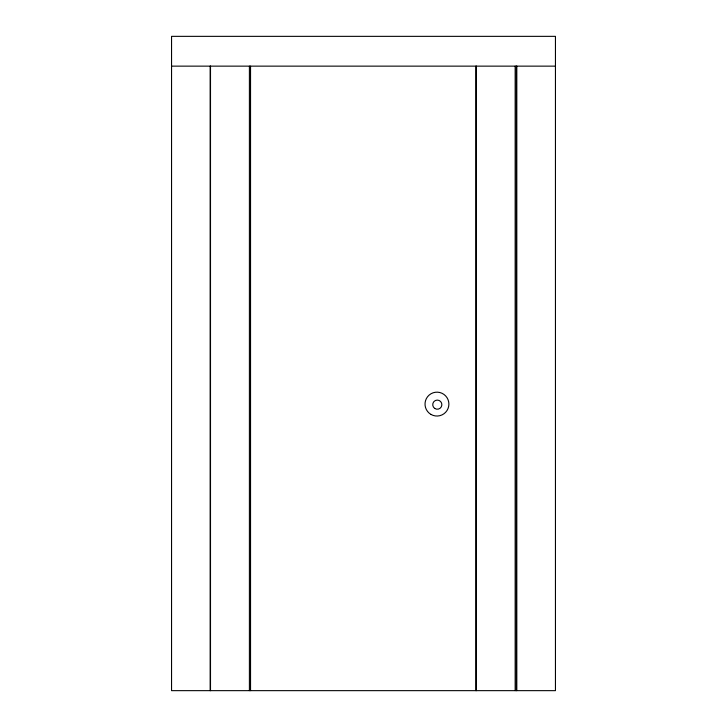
<?xml version="1.0" encoding="UTF-8"?>
<svg xmlns="http://www.w3.org/2000/svg" width="727" height="727" viewBox="0 0 727 727"><rect width="100%" height="100%" fill="white"/><g stroke="black" fill="none" stroke-linecap="round" stroke-linejoin="round"><path stroke-width="1.09" d="M171.554 66.139L555.446 66.139M516.606 690.65L171.554 690.65L171.554 36.35L555.446 36.35L555.446 690.65L516.815 690.65L516.815 66.139M516.297 66.139L516.297 690.65M515.152 66.139L515.152 690.65M476.249 66.139L476.249 690.65M475.94 66.139L475.94 690.65M250.542 66.139L250.542 690.65M249.406 66.139L249.406 690.65M210.503 66.139L210.503 690.65M210.185 66.139L210.194 690.65M430.984 414.435A11.941 11.941 0 0 0 448.895 404.094A11.941 11.941 0 0 0 430.984 393.761A11.941 11.941 0 0 0 430.984 414.435M434.71 408.42A4.571 4.571 0 0 0 441.852 405.012A4.571 4.571 0 0 0 435.328 400.532A4.571 4.571 0 0 0 434.71 408.42"/></g></svg>
